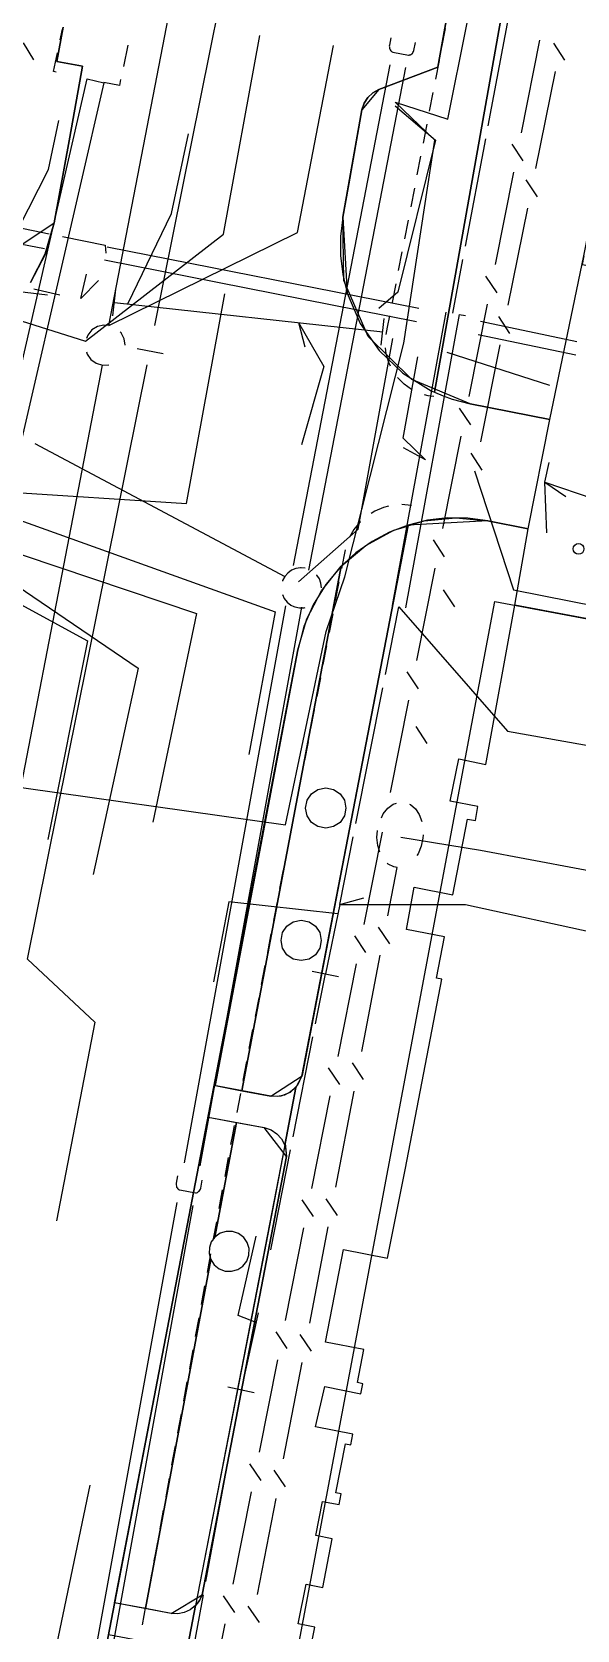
# Model space of a CAD drawing. Header units: metres. Extents: x 3206 to 3701, y 9896 to 11410.
# Drawn here: x 3296.4 to 3316.7, y 10362.3 to 10421.8 of the extents above; entities that cross this region are included whole.
import ezdxf

# ---------------------------------------------------------------- set-up
doc = ezdxf.new("R2010")
doc.units = ezdxf.units.M
for name, color, linetype in [('BUILDING', 7, 'Continuous'), ('CURB', 7, 'Continuous'), ('ELECTR_CABLE', 7, 'Continuous'), ('ELECTR_CABLE_COMM', 7, 'Continuous'), ('GRASS', 7, 'Continuous'), ('GROUND', 7, 'Continuous'), ('ROAD', 7, 'Continuous'), ('SEWER', 7, 'Continuous'), ('SIDEWALK_PATH', 7, 'Continuous'), ('WATER_PIPELINE', 7, 'Continuous')]:
    doc.layers.add(name, color=color, linetype=linetype)

# ---------------------------------------------------------------- blocks, each defined once
blk = doc.blocks.new('МОЖЖЕВЕЛЬНИК_СКАЛЬНЫЙ')
blk.add_circle((0, 0), 0.2)

msp = doc.modelspace()

# ---------------------------------------------------------------- linework, layer by layer
at = {"layer": 'BUILDING'}
msp.add_lwpolyline([(3330.49, 10318.976), (3299.381, 10324.823), (3313.625, 10400.614), (3344.734, 10394.767)], close=True, dxfattribs=at)
at = {"layer": 'CURB'}
for points in [[(3311.654, 10421.252), (3311.789, 10421.95)], [(3297.803, 10417.903), (3298.279, 10420.548)], [(3309.305, 10419.677), (3311.501, 10420.512)], [(3311.425, 10420.064), (3311.559, 10420.761)], [(3309.305, 10419.677), (3308.676, 10418.919)], [(3311.195, 10418.875), (3311.33, 10419.573)], [(3310.966, 10417.687), (3311.101, 10418.384)], [(3297.228, 10414.716), (3297.803, 10417.903)], [(3310.737, 10416.498), (3310.871, 10417.196)], [(3307.96, 10414.921), (3308.183, 10416.163)], [(3310.508, 10415.31), (3310.642, 10416.007)], [(3290.047, 10409.92), (3297.228, 10414.716)], [(3307.96, 10414.921), (3308.132, 10412.097)], [(3310.276, 10414.122), (3310.413, 10414.819)], [(3310.042, 10412.934), (3310.179, 10413.631)], [(3309.809, 10411.746), (3309.946, 10412.443)], [(3309.576, 10410.558), (3309.629, 10410.83), (3309.713, 10411.255)], [(3309.74, 10409.379), (3309.675, 10409.514), (3309.583, 10409.834), (3309.557, 10410.061)], [(3310.543, 10408.501), (3310.519, 10408.513), (3310.248, 10408.706), (3310.012, 10408.942), (3310.002, 10408.956)], [(3311.352, 10408.244), (3311.139, 10408.275), (3311.005, 10408.314)], [(3315.665, 10407.392), (3312.703, 10407.977)], [(3309.67, 10404.16), (3309.474, 10404.112), (3309.153, 10403.977), (3309.015, 10403.891)], [(3310.52, 10404.189), (3310.506, 10404.192), (3310.165, 10404.22)], [(3306.445, 10382.936), (3310.392, 10403.456)], [(3308.621, 10403.585), (3308.596, 10403.563), (3308.375, 10403.295), (3308.207, 10403.008)], [(3313.356, 10403.619), (3310.392, 10403.456)], [(3314.86, 10403.321), (3313.356, 10403.619)], [(3308.048, 10402.536), (3307.913, 10401.836)], [(3307.818, 10401.345), (3307.683, 10400.645)], [(3307.588, 10400.154), (3307.453, 10399.454)], [(3306.291, 10398.817), (3298.365, 10357.558)], [(3307.359, 10398.963), (3307.223, 10398.263)], [(3307.129, 10397.772), (3306.994, 10397.072)], [(3306.899, 10396.581), (3306.764, 10395.881)], [(3306.669, 10395.39), (3306.534, 10394.69)], [(3306.439, 10394.199), (3306.304, 10393.499)], [(3306.209, 10393.008), (3306.074, 10392.308)], [(3305.979, 10391.817), (3305.844, 10391.117)], [(3305.749, 10390.626), (3305.614, 10389.926)], [(3305.52, 10389.435), (3305.386, 10388.734)], [(3305.291, 10388.243), (3305.157, 10387.543)], [(3305.063, 10387.052), (3304.929, 10386.351)], [(3304.835, 10385.86), (3304.701, 10385.16)], [(3304.607, 10384.669), (3304.473, 10383.969)], [(3304.379, 10383.478), (3304.245, 10382.777)], [(3305.28, 10382.195), (3306.449, 10382.953)], [(3304.151, 10382.286), (3304.017, 10381.586)], [(3303.923, 10381.095), (3303.858, 10380.758), (3303.791, 10380.394)], [(3305.87, 10379.941), (3305.044, 10381.019)], [(3305.87, 10379.941), (3302.728, 10363.626)], [(3303.701, 10379.902), (3303.572, 10379.201)], [(3303.481, 10378.709), (3303.352, 10378.008)], [(3303.262, 10377.516), (3303.132, 10376.815)], [(3303.042, 10376.323), (3302.913, 10375.622)], [(3302.822, 10375.13), (3302.693, 10374.429)], [(3302.603, 10373.937), (3302.474, 10373.236)], [(3302.383, 10372.744), (3302.254, 10372.043)], [(3302.164, 10371.551), (3302.035, 10370.85)], [(3301.944, 10370.358), (3301.815, 10369.657)], [(3301.724, 10369.165), (3301.595, 10368.464)], [(3301.505, 10367.972), (3301.376, 10367.271)], [(3301.285, 10366.779), (3301.156, 10366.078)], [(3301.066, 10365.586), (3300.981, 10365.124), (3300.937, 10364.885)], [(3300.846, 10364.393), (3300.717, 10363.692)], [(3301.576, 10362.93), (3302.728, 10363.626)], [(3300.626, 10363.2), (3300.497, 10362.499)]]:
    msp.add_lwpolyline(points, dxfattribs=at)
at = {"layer": 'ELECTR_CABLE'}
for points in [[(3294.939, 10393.835), (3305.836, 10392.297), (3307.349, 10399.502), (3308.037, 10401.53), (3310.237, 10410.233), (3311.391, 10417.791), (3309.911, 10419.204), (3311.869, 10418.573), (3313.291, 10425.635), (3315.121, 10434.217), (3317.398, 10443.273), (3318.991, 10445.191), (3320.218, 10452.374), (3318.339, 10453.527)], [(3314.12, 10422.333), (3313.364, 10418.332)], [(3309.912, 10419.07), (3311.414, 10417.792), (3310.009, 10412.132), (3309.304, 10411.529)], [(3295.024, 10393.728), (3295.437, 10397.333), (3292.683, 10399.113), (3292.14, 10410.804), (3295.131, 10413.017), (3297.018, 10416.704), (3297.398, 10418.521)], [(3299.96, 10411.697), (3301.589, 10415.057), (3302.217, 10418.025)], [(3313.271, 10417.841), (3312.514, 10413.841)], [(3293.267, 10415.084), (3297.043, 10414.309)], [(3296.865, 10413.751), (3292.972, 10414.492)], [(3297.533, 10414.208), (3299.124, 10413.881), (3299.147, 10413.579)], [(3299.195, 10413.824), (3310.798, 10411.535)], [(3298.215, 10411.896), (3298.43, 10412.805)], [(3299.099, 10413.334), (3310.702, 10411.045)], [(3312.421, 10413.349), (3312.043, 10411.349)], [(3293.006, 10412.5), (3296.979, 10412.039)], [(3298.215, 10411.896), (3298.868, 10412.564)], [(3299.409, 10411.254), (3299.517, 10412.248)], [(3299.463, 10411.751), (3309.449, 10410.661)], [(3306.318, 10411.003), (3307.252, 10409.367), (3306.431, 10406.446)], [(3306.318, 10411.003), (3306.548, 10410.097)], [(3309.395, 10410.164), (3309.503, 10411.158)], [(3311.797, 10411.394), (3309.801, 10400.462)], [(3312.289, 10411.304), (3310.293, 10400.372)], [(3312.289, 10411.304), (3312.535, 10411.259)], [(3313.083, 10411.054), (3316.667, 10410.298)], [(3313.005, 10410.559), (3316.639, 10409.793)], [(3311.837, 10409.895), (3315.661, 10408.669)], [(3311.046, 10405.89), (3310.21, 10406.7), (3310.762, 10409.727)], [(3311.046, 10405.89), (3310.226, 10406.336)], [(3315.559, 10403.173), (3315.484, 10405.052), (3315.638, 10405.787)], [(3315.484, 10405.052), (3317.299, 10404.441), (3318.356, 10404.199)], [(3315.484, 10405.052), (3316.258, 10404.528)], [(3309.547, 10397.89), (3310.047, 10400.417)], [(3310.047, 10400.417), (3314.096, 10395.786), (3319.049, 10394.902)], [(3308.449, 10392.345), (3309.449, 10397.4)], [(3307.851, 10389.328), (3308.351, 10391.855)], [(3307.851, 10389.328), (3308.751, 10389.578)], [(3307.78, 10388.983), (3303.728, 10389.43), (3303.157, 10386.45)], [(3307.851, 10389.328), (3307.319, 10386.746)], [(3307.851, 10389.328), (3312.525, 10389.328), (3317.532, 10388.239)], [(3306.829, 10386.847), (3307.809, 10386.645)], [(3306.951, 10384.887), (3307.319, 10386.746)], [(3306.117, 10380.678), (3306.854, 10384.396)], [(3305.283, 10376.47), (3306.02, 10380.188)], [(3304.738, 10373.761), (3304.075, 10374.023), (3304.737, 10376.984)], [(3304.818, 10374.12), (3304.18, 10371.26)], [(3303.692, 10371.369), (3304.668, 10371.151)], [(3302.865, 10364.116), (3303.681, 10368.551)], [(3301.959, 10359.189), (3302.775, 10363.624)]]:
    msp.add_lwpolyline(points, dxfattribs=at)
at = {"layer": 'ELECTR_CABLE_COMM'}
for points in [[(3296.471, 10420.784), (3296.077, 10421.421)], [(3314.615, 10418.072), (3315.299, 10421.515)], [(3315.802, 10421.402), (3316.217, 10420.778)], [(3315.861, 10420.354), (3315.133, 10416.735)], [(3314.678, 10417.025), (3314.261, 10417.648)], [(3313.64, 10413.158), (3314.323, 10416.601)], [(3314.777, 10416.312), (3315.192, 10415.688)], [(3314.837, 10415.265), (3314.108, 10411.646)], [(3313.702, 10412.11), (3313.285, 10412.733)], [(3312.664, 10408.243), (3313.348, 10411.686)], [(3313.753, 10411.222), (3314.168, 10410.598)], [(3313.812, 10410.175), (3313.084, 10406.556)], [(3312.726, 10407.196), (3312.31, 10407.819)], [(3311.689, 10403.329), (3312.372, 10406.772)], [(3312.728, 10406.133), (3313.143, 10405.509)], [(3312.867, 10405.478), (3314.312, 10401.049), (3318.523, 10400.217)], [(3311.751, 10402.282), (3311.334, 10402.905)], [(3310.713, 10398.415), (3311.396, 10401.858)], [(3311.703, 10401.043), (3312.118, 10400.419)], [(3310.775, 10397.367), (3310.359, 10397.991)], [(3309.737, 10393.5), (3310.421, 10396.943)], [(3310.679, 10395.953), (3311.094, 10395.329)], [(3309.4, 10392.558), (3309.47, 10392.701), (3309.639, 10392.915), (3309.839, 10393.065), (3309.965, 10393.109)], [(3310.447, 10393.068), (3310.481, 10393.054), (3310.664, 10392.898), (3310.809, 10392.679), (3310.905, 10392.42)], [(3308.762, 10388.586), (3309.445, 10392.029)], [(3309.34, 10391.279), (3309.266, 10391.523), (3309.236, 10391.828), (3309.256, 10392.082)], [(3310.124, 10391.841), (3313.089, 10391.349), (3320.479, 10389.964)], [(3310.95, 10391.925), (3310.946, 10391.8), (3310.882, 10391.496), (3310.767, 10391.22), (3310.72, 10391.153)], [(3309.984, 10390.704), (3309.858, 10390.729), (3309.657, 10390.833), (3309.619, 10390.871)], [(3309.64, 10388.912), (3309.984, 10390.704)], [(3309.709, 10387.866), (3309.288, 10388.486)], [(3308.824, 10387.539), (3308.407, 10388.162)], [(3308.671, 10383.856), (3309.358, 10387.439)], [(3307.786, 10383.672), (3308.47, 10387.115)], [(3307.848, 10382.624), (3307.432, 10383.248)], [(3308.74, 10382.81), (3308.319, 10383.43)], [(3306.81, 10378.757), (3307.494, 10382.2)], [(3307.701, 10378.8), (3308.388, 10382.383)], [(3306.873, 10377.71), (3306.456, 10378.333)], [(3307.77, 10377.754), (3307.35, 10378.374)], [(3305.835, 10373.843), (3306.518, 10377.286)], [(3306.732, 10373.744), (3307.419, 10377.327)], [(3305.897, 10372.796), (3305.48, 10373.419)], [(3306.801, 10372.698), (3306.38, 10373.318)], [(3304.859, 10368.929), (3305.543, 10372.372)], [(3305.762, 10368.688), (3306.449, 10372.271)], [(3304.921, 10367.882), (3304.505, 10368.505)], [(3305.831, 10367.642), (3305.411, 10368.262)], [(3303.883, 10364.014), (3304.567, 10367.457)], [(3304.793, 10363.632), (3305.48, 10367.215)], [(3303.946, 10362.967), (3303.529, 10363.59)], [(3304.862, 10362.586), (3304.441, 10363.206)], [(3302.908, 10359.1), (3303.591, 10362.543)]]:
    msp.add_lwpolyline(points, dxfattribs=at)
at = {"layer": 'GRASS'}
for points in [[(3307.902, 10401.926), (3304.211, 10382.396), (3305.28, 10382.195), (3305.671, 10382.201), (3306.02, 10382.347), (3306.292, 10382.61), (3306.451, 10382.966), (3310.392, 10403.456), (3309.702, 10403.191), (3309.052, 10402.845), (3308.45, 10402.422)], [(3304.211, 10382.396), (3307.902, 10401.926), (3307.329, 10401.245), (3306.865, 10400.492), (3306.517, 10399.678), (3306.291, 10398.817), (3303.21, 10382.584)], [(3308.08, 10392.92), (3308.021, 10392.628), (3307.86, 10392.389), (3307.622, 10392.229), (3307.33, 10392.17), (3307.038, 10392.229), (3306.799, 10392.389), (3306.639, 10392.628), (3306.58, 10392.92), (3306.639, 10393.212), (3306.799, 10393.45), (3307.038, 10393.611), (3307.33, 10393.67), (3307.622, 10393.611), (3307.86, 10393.45), (3308.021, 10393.212)], [(3307.165, 10387.991), (3307.106, 10387.699), (3306.946, 10387.461), (3306.707, 10387.3), (3306.415, 10387.241), (3306.123, 10387.3), (3305.885, 10387.461), (3305.724, 10387.699), (3305.665, 10387.991), (3305.724, 10388.283), (3305.885, 10388.521), (3306.123, 10388.682), (3306.415, 10388.741), (3306.707, 10388.682), (3306.946, 10388.521), (3307.106, 10388.283)], [(3303.206, 10376.946), (3303.071, 10376.763), (3302.998, 10376.552), (3302.99, 10376.33), (3303.05, 10376.11), (3300.621, 10363.109), (3299.465, 10363.326), (3302.948, 10381.412), (3304.003, 10381.214)], [(3303.05, 10376.11), (3303.181, 10375.909), (3303.364, 10375.763), (3303.583, 10375.68), (3303.823, 10375.67), (3304.053, 10375.735), (3304.247, 10375.867), (3304.391, 10376.051), (3304.472, 10376.277), (3304.478, 10376.517), (3304.41, 10376.741), (3304.277, 10376.933), (3304.086, 10377.078), (3303.858, 10377.154), (3303.624, 10377.156), (3303.401, 10377.086), (3303.206, 10376.946), (3304.003, 10381.214), (3305.044, 10381.019), (3305.294, 10380.934), (3305.511, 10380.792), (3305.686, 10380.6), (3305.808, 10380.366), (3302.484, 10363.22), (3302.289, 10363.064), (3302.066, 10362.962), (3301.825, 10362.916), (3301.576, 10362.93), (3300.621, 10363.109)], [(3305.87, 10379.941), (3305.871, 10380.049), (3305.861, 10380.157), (3305.84, 10380.263), (3305.808, 10380.366), (3305.423, 10378.346), (3304.972, 10376.021), (3302.908, 10365.399), (3302.484, 10363.22), (3302.563, 10363.31), (3302.63, 10363.408), (3302.686, 10363.514), (3302.728, 10363.626)]]:
    msp.add_lwpolyline(points, close=True, dxfattribs=at)
at = {"layer": 'GROUND'}
msp.add_lwpolyline([(3330.49, 10318.976), (3344.734, 10394.767), (3314.36, 10400.476), (3314.86, 10403.321), (3315.665, 10407.392), (3316.93, 10413.486), (3316.873, 10413.164), (3328.017, 10411.207), (3334.254, 10446.737)], dxfattribs=at)
for points in [[(3308.82, 10402.695), (3309.867, 10403.264), (3310.386, 10403.424), (3308.017, 10391.105), (3306.451, 10382.966), (3306.218, 10382.517), (3306.02, 10382.348), (3305.79, 10382.235), (3305.54, 10382.183), (3305.28, 10382.195), (3303.174, 10382.59), (3306.291, 10398.817), (3306.622, 10399.962), (3307.167, 10401.01), (3307.906, 10401.93)], [(3301.576, 10362.93), (3299.473, 10363.324), (3302.948, 10381.412), (3305.044, 10381.019), (3305.295, 10380.936), (3305.513, 10380.794), (3305.687, 10380.601), (3305.808, 10380.366), (3305.821, 10380.433), (3305.87, 10379.941), (3302.728, 10363.626), (3302.686, 10363.514), (3302.63, 10363.408), (3302.563, 10363.31), (3302.484, 10363.22), (3302.29, 10363.063), (3302.067, 10362.96), (3301.825, 10362.915)]]:
    msp.add_lwpolyline(points, close=True, dxfattribs=at)
at = {"layer": 'ROAD'}
for points in [[(3298.365, 10357.558), (3306.291, 10398.817), (3306.622, 10399.962), (3307.167, 10401.01), (3307.906, 10401.93), (3308.82, 10402.695), (3309.867, 10403.264), (3310.995, 10403.612), (3312.17, 10403.732), (3313.356, 10403.619), (3314.86, 10403.321), (3315.665, 10407.392), (3312.703, 10407.977), (3310.527, 10408.877), (3308.912, 10410.479), (3308.007, 10412.566), (3307.96, 10414.921), (3308.676, 10418.919), (3308.755, 10419.165), (3308.891, 10419.381), (3309.077, 10419.555), (3309.305, 10419.677), (3311.501, 10420.512), (3314.422, 10436.842)], [(3297.554, 10421.999), (3297.323, 10420.72), (3298.279, 10420.548), (3297.803, 10417.903), (3297.228, 10414.717), (3296.895, 10413.555), (3296.342, 10412.494)]]:
    msp.add_lwpolyline(points, dxfattribs=at)
at = {"layer": 'SEWER'}
for points in [[(3300.975, 10410.897), (3305.425, 10433.023)], [(3299.26, 10410.89), (3303.133, 10430.941)], [(3298.385, 10410.308), (3303.52, 10414.291), (3304.874, 10421.687)], [(3299.26, 10410.89), (3306.283, 10414.357), (3307.621, 10421.317)], [(3309.753, 10421.607), (3309.701, 10421.334), (3309.695, 10421.296), (3309.697, 10421.265), (3309.7, 10421.222), (3309.711, 10421.183), (3309.726, 10421.152), (3309.751, 10421.121), (3309.778, 10421.095), (3309.804, 10421.083), (3309.83, 10421.073), (3310.404, 10420.962), (3310.43, 10420.962), (3310.452, 10420.965), (3310.479, 10420.974), (3310.5, 10420.986), (3310.527, 10421.004), (3310.552, 10421.025), (3310.572, 10421.054), (3310.596, 10421.096), (3310.608, 10421.131), (3310.666, 10421.435)], [(3306.126, 10401.95), (3309.724, 10420.603)], [(3306.705, 10401.785), (3310.313, 10420.493)], [(3292.207, 10412.259), (3298.385, 10410.308)], [(3299.26, 10410.89), (3299.072, 10410.908), (3298.834, 10410.853), (3298.627, 10410.725), (3298.471, 10410.536), (3298.421, 10410.403)], [(3299.87, 10410.16), (3299.83, 10410.401), (3299.715, 10410.616), (3299.683, 10410.646)], [(3306.314, 10401.342), (3308.537, 10403.307), (3309.822, 10410.406)], [(3298.421, 10409.916), (3298.446, 10409.83), (3298.588, 10409.631), (3298.786, 10409.489), (3299.019, 10409.417), (3299.261, 10409.424)], [(3300.309, 10410.04), (3301.28, 10409.845)], [(3294.562, 10386.325), (3299.019, 10409.417)], [(3296.23, 10387.3), (3300.68, 10409.426)], [(3296.506, 10406.498), (3305.803, 10401.543)], [(3306.563, 10401.856), (3306.56, 10401.857), (3306.415, 10401.867), (3306.387, 10401.869), (3306.217, 10401.841), (3306.057, 10401.775), (3305.917, 10401.674), (3305.803, 10401.543), (3305.723, 10401.39), (3305.716, 10401.365)], [(3307.172, 10401.12), (3307.152, 10401.292), (3307.094, 10401.454), (3306.999, 10401.599), (3306.988, 10401.61)], [(3305.714, 10400.874), (3305.785, 10400.724), (3305.893, 10400.589), (3306.028, 10400.482), (3306.142, 10400.428), (3306.185, 10400.409), (3306.354, 10400.373), (3306.527, 10400.377), (3306.563, 10400.387)], [(3302.069, 10379.704), (3305.842, 10400.454)], [(3302.659, 10379.597), (3306.443, 10400.402)], [(3296.23, 10387.3), (3298.731, 10384.944), (3297.314, 10377.552)], [(3301.819, 10379.231), (3301.769, 10378.958), (3301.765, 10378.919), (3301.766, 10378.888), (3301.77, 10378.846), (3301.781, 10378.806), (3301.797, 10378.776), (3301.822, 10378.745), (3301.85, 10378.719), (3301.875, 10378.708), (3301.902, 10378.698), (3302.477, 10378.594), (3302.503, 10378.594), (3302.524, 10378.597), (3302.552, 10378.606), (3302.573, 10378.618), (3302.599, 10378.637), (3302.624, 10378.658), (3302.643, 10378.687), (3302.667, 10378.729), (3302.679, 10378.764), (3302.734, 10379.069)], [(3298.027, 10357.478), (3301.801, 10378.228)], [(3298.608, 10357.317), (3302.391, 10378.122)], [(3297.934, 10356.733), (3297.029, 10360.337), (3298.559, 10367.706)]]:
    msp.add_lwpolyline(points, dxfattribs=at)
at = {"layer": 'SIDEWALK_PATH'}
for points in [[(3315.792, 10433.266), (3311.377, 10408.404), (3311.699, 10408.268), (3312.028, 10408.152), (3312.363, 10408.055), (3312.703, 10407.977), (3315.665, 10407.392), (3316.93, 10413.486), (3322.906, 10443.8)], [(3296.341, 10412.493), (3296.894, 10413.554), (3297.228, 10414.716), (3297.803, 10417.903), (3298.279, 10420.548), (3297.323, 10420.72), (3297.554, 10421.999)], [(3306.691, 10361.235), (3306.925, 10362.421), (3306.306, 10362.543), (3306.596, 10364.015), (3307.215, 10363.893), (3307.572, 10365.706), (3306.96, 10365.827), (3307.211, 10367.102), (3307.824, 10366.982), (3307.902, 10367.378), (3307.709, 10367.416), (3308.068, 10369.245), (3308.262, 10369.207), (3308.341, 10369.607), (3306.943, 10369.882), (3307.292, 10371.377), (3308.637, 10371.112), (3308.711, 10371.485), (3308.512, 10371.524), (3308.752, 10372.754), (3307.318, 10373.034), (3307.991, 10376.482), (3309.632, 10376.161), (3310.292, 10379.508), (3311.647, 10386.546), (3311.451, 10386.584), (3311.75, 10388.122), (3310.332, 10388.4), (3310.615, 10389.975), (3312.056, 10389.691), (3312.605, 10392.513), (3312.9, 10392.455), (3312.994, 10392.974), (3311.965, 10393.179), (3312.278, 10394.748), (3313.281, 10394.548), (3314.36, 10400.476), (3314.86, 10403.321), (3313.356, 10403.619), (3312.612, 10403.718), (3311.864, 10403.723), (3311.121, 10403.636), (3310.392, 10403.456), (3308.017, 10391.105), (3306.451, 10382.966), (3306.218, 10382.517), (3306.019, 10381.475), (3305.821, 10380.433), (3305.87, 10379.941), (3302.728, 10363.626), (3302.686, 10363.514), (3302.63, 10363.408), (3302.563, 10363.31), (3302.484, 10363.22), (3302.083, 10361.155)]]:
    msp.add_lwpolyline(points, dxfattribs=at)
for points in [[(3315.792, 10433.266), (3315.616, 10433.162), (3315.424, 10433.096), (3315.223, 10433.07), (3315.019, 10433.086), (3313.79, 10433.309), (3311.501, 10420.512), (3309.305, 10419.677), (3309.077, 10419.555), (3308.891, 10419.381), (3308.755, 10419.165), (3308.676, 10418.919), (3308.183, 10416.163), (3307.96, 10414.921), (3307.876, 10414.211), (3307.877, 10413.499), (3307.963, 10412.792), (3308.132, 10412.097), (3308.616, 10410.96), (3309.314, 10409.955), (3310.201, 10409.113), (3311.252, 10408.463), (3311.315, 10408.433), (3311.377, 10408.404)], [(3306.218, 10382.517), (3306.02, 10382.348), (3305.79, 10382.235), (3305.54, 10382.183), (3305.28, 10382.195), (3303.174, 10382.59), (3302.948, 10381.412), (3305.044, 10381.019), (3305.295, 10380.936), (3305.513, 10380.794), (3305.687, 10380.601), (3305.808, 10380.366)], [(3302.484, 10363.22), (3302.29, 10363.063), (3302.067, 10362.96), (3301.825, 10362.915), (3301.576, 10362.93), (3299.47, 10363.325), (3299.244, 10362.146), (3301.34, 10361.753), (3301.579, 10361.679), (3301.789, 10361.55), (3301.96, 10361.373), (3302.083, 10361.155)]]:
    msp.add_lwpolyline(points, close=True, dxfattribs=at)
at = {"layer": 'WATER_PIPELINE'}
for points in [[(3297.451, 10421.529), (3297.536, 10421.926)], [(3299.966, 10421.334), (3299.799, 10420.54)], [(3297.304, 10420.327), (3297.2, 10420.35), (3297.347, 10421.04)], [(3295.546, 10404.635), (3294.932, 10404.776), (3298.453, 10420.071), (3299.067, 10419.929), (3295.546, 10404.635)], [(3299.696, 10420.051), (3299.65, 10419.83), (3299.074, 10419.94)], [(3296.468, 10412.261), (3297.44, 10412.038)], [(3295.239, 10404.706), (3302.145, 10404.258), (3303.571, 10412.065)], [(3295.465, 10403.814), (3305.449, 10400.228), (3304.462, 10394.911)], [(3294.764, 10402.768), (3302.519, 10400.161), (3300.898, 10392.393)], [(3294.062, 10401.538), (3298.459, 10399.152), (3296.991, 10391.75)], [(3294.63, 10402.01), (3300.355, 10398.129), (3298.674, 10390.446)]]:
    msp.add_lwpolyline(points, dxfattribs=at)

# ---------------------------------------------------------------- block references
at = {"layer": 'BUSH'}
msp.add_blockref('МОЖЖЕВЕЛЬНИК_СКАЛЬНЫЙ', (3316.737, 10402.573), dxfattribs=at)

doc.saveas('drawing.dxf')
